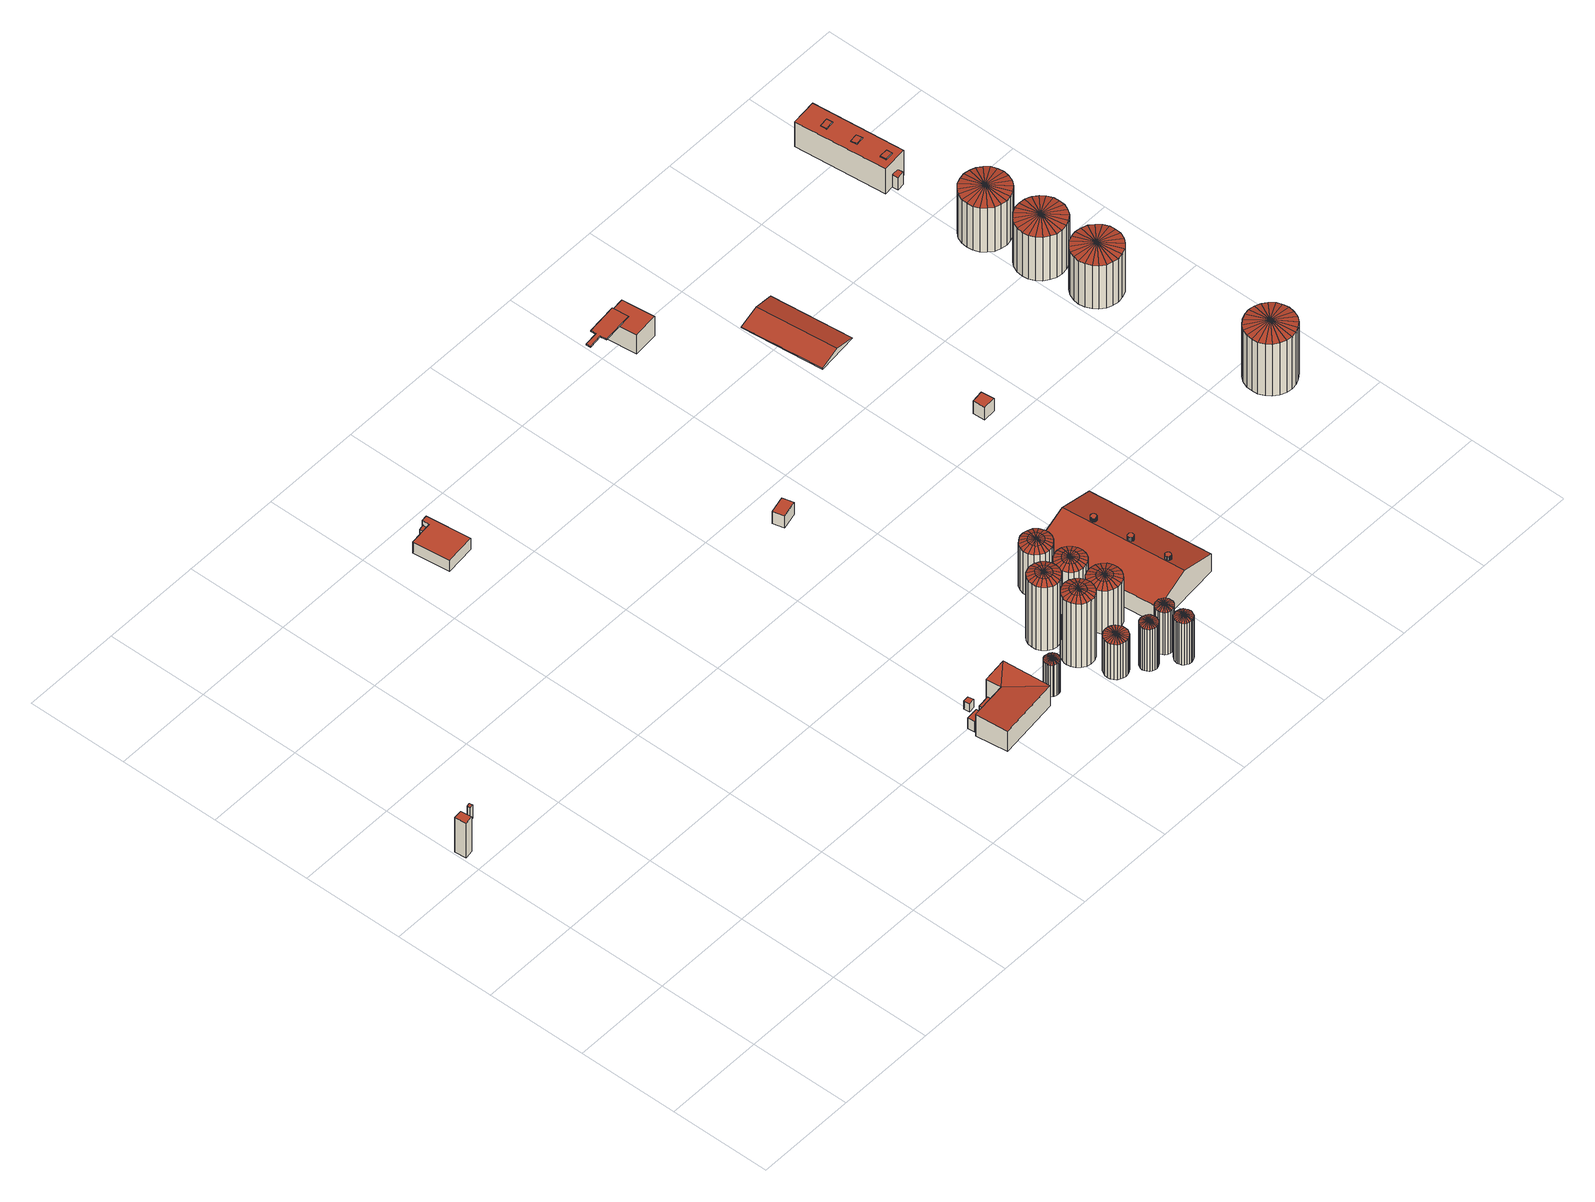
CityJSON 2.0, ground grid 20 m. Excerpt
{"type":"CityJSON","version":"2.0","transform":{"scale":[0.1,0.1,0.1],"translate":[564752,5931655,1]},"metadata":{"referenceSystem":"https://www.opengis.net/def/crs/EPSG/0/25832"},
"CityObjects":{
"building1":{"type":"Building","attributes":{"Grundfläche 2D":"3.903940","Grundhöhe NN":"1.999"},"geometry":[{"type":"Solid","lod":"3","boundaries":[[[[0,1,2,3]],[[4,5,3,2]],[[5,6,0,3]],[[6,7,1,0]],[[7,4,2,1]],[[7,6,5,4]]]],"semantics":{"surfaces":[{"type":"RoofSurface"},{"type":"WallSurface"},{"type":"GroundSurface"}],"values":[[0,1,1,1,1,2]]}}]},
"building2":{"type":"Building","attributes":{"Grundfläche 2D":"0.462260","Grundhöhe NN":"5.718"},"geometry":[{"type":"Solid","lod":"3","boundaries":[[[[8,9,10,11]],[[12,13,11,10]],[[13,14,8,11]],[[14,15,9,8]],[[15,12,10,9]],[[15,14,13,12]]]],"semantics":{"surfaces":[{"type":"RoofSurface"},{"type":"WallSurface"},{"type":"GroundSurface"}],"values":[[0,1,1,1,1,2]]}}]},
"building3":{"type":"Building","attributes":{"Grundfläche 2D":"46.164621","Grundhöhe NN":"6.021"},"geometry":[{"type":"Solid","lod":"3","boundaries":[[[[16,17,18,19,20,21,22]],[[18,17,23,24]],[[19,18,24,25]],[[20,19,25,26]],[[27,22,21,20,26,28]],[[16,22,27,29]],[[17,16,29,23]],[[29,27,28,26,25,24,23]]]],"semantics":{"surfaces":[{"type":"RoofSurface"},{"type":"WallSurface"},{"type":"GroundSurface"}],"values":[[0,1,1,1,1,1,1,2]]}}]},
"building4":{"type":"Building","attributes":{"Grundfläche 2D":"3.340493","Grundhöhe NN":"5.526"},"geometry":[{"type":"Solid","lod":"3","boundaries":[[[[30,31,32,33]],[[34,35,33,32]],[[35,36,30,33]],[[36,37,31,30]],[[37,34,32,31]],[[37,36,35,34]]]],"semantics":{"surfaces":[{"type":"RoofSurface"},{"type":"WallSurface"},{"type":"GroundSurface"}],"values":[[0,1,1,1,1,2]]}}]},
"building5":{"type":"Building","attributes":{"Grundfläche 2D":"1.293381","Grundhöhe NN":"6.076"},"geometry":[{"type":"Solid","lod":"3","boundaries":[[[[38,39,40,41]],[[42,43,41,40]],[[43,44,38,41]],[[44,45,39,38]],[[45,42,40,39]],[[45,44,43,42]]]],"semantics":{"surfaces":[{"type":"RoofSurface"},{"type":"WallSurface"},{"type":"GroundSurface"}],"values":[[0,1,1,1,1,2]]}}]},
"building6":{"type":"Building","attributes":{"Grundfläche 2D":"1.413497","Grundhöhe NN":"5.526"},"geometry":[{"type":"Solid","lod":"3","boundaries":[[[[46,47,48,49]],[[50,51,49,48]],[[51,52,46,49]],[[52,53,47,46]],[[53,50,48,47]],[[53,52,51,50]]]],"semantics":{"surfaces":[{"type":"RoofSurface"},{"type":"WallSurface"},{"type":"GroundSurface"}],"values":[[0,1,1,1,1,2]]}}]},
"building7":{"type":"Building","attributes":{"Grundfläche 2D":"3.374818","Grundhöhe NN":"5.526"},"geometry":[{"type":"Solid","lod":"3","boundaries":[[[[54,55,56,57]],[[58,59,57,56]],[[59,60,54,57]],[[60,61,55,54]],[[61,58,56,55]],[[61,60,59,58]]]],"semantics":{"surfaces":[{"type":"RoofSurface"},{"type":"WallSurface"},{"type":"GroundSurface"}],"values":[[0,1,1,1,1,2]]}}]},
"building8":{"type":"Building","attributes":{"Grundfläche 2D":"93.332204","Grundhöhe NN":"5.526"},"geometry":[{"type":"Solid","lod":"3","boundaries":[[[[62,63,64,65]],[[62,65,66]],[[62,66,67]],[[68,69,65,64]],[[69,70,66,65]],[[70,71,67,66]],[[71,72,62,67]],[[72,73,63,62]],[[73,68,64,63]],[[73,72,71,70,69,68]]]],"semantics":{"surfaces":[{"type":"RoofSurface"},{"type":"WallSurface"},{"type":"GroundSurface"}],"values":[[0,0,0,1,1,1,1,1,1,2]]}}]},
"building9":{"type":"Building","attributes":{"Grundfläche 2D":"6.194758","Grundhöhe NN":"5.437"},"geometry":[{"type":"Solid","lod":"3","boundaries":[[[[74,75,76]],[[76,75,77]],[[78,75,74]],[[79,75,78]],[[79,80,75]],[[81,75,80]],[[82,75,81]],[[83,75,82]],[[84,75,83]],[[85,75,84]],[[86,75,85]],[[87,75,86]],[[88,75,87]],[[89,75,88]],[[90,75,89]],[[91,75,90]],[[92,75,91]],[[92,93,75]],[[94,75,93]],[[95,75,94]],[[96,75,95]],[[97,75,96]],[[98,99,75,97]],[[100,75,99]],[[77,75,100]],[[74,76,101,102]],[[78,74,102,103]],[[79,78,103,104]],[[80,79,104,105]],[[81,80,105,106]],[[82,81,106,107]],[[83,82,107,108]],[[84,83,108,109]],[[85,84,109,110]],[[86,85,110,111]],[[87,86,111,112]],[[88,87,112,113]],[[89,88,113,114]],[[90,89,114,115]],[[91,90,115,116]],[[92,91,116,117]],[[93,92,117,118]],[[94,93,118,119]],[[95,94,119,120]],[[96,95,120,121]],[[97,96,121,122]],[[123,99,98,97,122,124]],[[76,77,125,101]],[[100,99,123,126]],[[77,100,126,125]],[[119,118,117,116,115,114,113,112,111,110,109,108,107,106,105,104,103,102,101,125,126,123,124,122,121,120]]]],"semantics":{"surfaces":[{"type":"RoofSurface"},{"type":"WallSurface"},{"type":"GroundSurface"}],"values":[[0,0,0,0,0,0,0,0,0,0,0,0,0,0,0,0,0,0,0,0,0,0,0,0,0,1,1,1,1,1,1,1,1,1,1,1,1,1,1,1,1,1,1,1,1,1,1,1,1,1,2]]}}]},
"building10":{"type":"Building","attributes":{"Grundfläche 2D":"15.590424","Grundhöhe NN":"5.301"},"geometry":[{"type":"Solid","lod":"3","boundaries":[[[[127,128,129]],[[127,130,128]],[[127,129,131]],[[127,131,132]],[[127,132,133]],[[127,133,134]],[[127,134,135]],[[127,135,136]],[[127,136,137]],[[127,137,138]],[[127,138,139]],[[127,139,140]],[[127,140,141]],[[127,141,142]],[[127,142,143]],[[127,143,144]],[[127,144,145]],[[127,145,146]],[[127,146,147]],[[127,147,148]],[[127,148,149]],[[127,149,150]],[[127,150,151]],[[127,151,130]],[[152,153,129,128]],[[154,152,128,130]],[[155,154,130,151]],[[153,156,131,129]],[[156,157,132,131]],[[157,158,133,132]],[[158,159,134,133]],[[159,160,135,134]],[[160,161,136,135]],[[161,162,137,136]],[[162,163,138,137]],[[163,164,139,138]],[[164,165,140,139]],[[165,166,141,140]],[[166,167,142,141]],[[167,168,143,142]],[[168,169,144,143]],[[169,170,145,144]],[[170,171,146,145]],[[171,172,147,146]],[[172,173,148,147]],[[173,174,149,148]],[[174,175,150,149]],[[175,155,151,150]],[[168,167,166,165,164,163,162,161,160,159,158,157,156,153,152,154,155,175,174,173,172,171,170,169]]]],"semantics":{"surfaces":[{"type":"RoofSurface"},{"type":"WallSurface"},{"type":"GroundSurface"}],"values":[[0,0,0,0,0,0,0,0,0,0,0,0,0,0,0,0,0,0,0,0,0,0,0,0,1,1,1,1,1,1,1,1,1,1,1,1,1,1,1,1,1,1,1,1,1,1,1,1,2]]}}]},
"building11":{"type":"Building","attributes":{"Grundfläche 2D":"27.296898","Grundhöhe NN":"5.222"},"geometry":[{"type":"Solid","lod":"3","boundaries":[[[[176,177,178,179]],[[180,176,179,181]],[[177,182,183,178]],[[182,184,185,183]],[[184,186,187,185]],[[186,188,189,187]],[[188,190,191,189]],[[190,192,193,191]],[[192,194,195,193]],[[194,196,197,195]],[[196,198,199,200,197]],[[199,201,202,200]],[[201,203,204,202]],[[203,205,206,204]],[[205,207,208,206]],[[207,209,210,208]],[[209,211,212,210]],[[211,213,214,212]],[[213,215,216,214]],[[215,180,181,216]],[[178,217,179]],[[178,183,217]],[[179,217,181]],[[191,217,189]],[[217,187,189]],[[191,193,217]],[[181,217,216]],[[217,214,216]],[[217,185,187]],[[217,183,185]],[[217,212,214]],[[217,210,212]],[[200,202,217]],[[217,197,200]],[[202,204,217]],[[204,206,217]],[[195,197,217]],[[217,193,195]],[[206,208,217]],[[208,210,217]],[[218,219,177,176]],[[220,218,176,180]],[[219,221,182,177]],[[221,222,184,182]],[[222,223,186,184]],[[223,224,188,186]],[[224,225,190,188]],[[225,226,192,190]],[[226,227,194,192]],[[227,228,196,194]],[[228,229,230,199,198,196]],[[230,231,201,199]],[[231,232,203,201]],[[232,233,205,203]],[[233,234,207,205]],[[234,235,209,207]],[[235,236,211,209]],[[236,237,213,211]],[[237,238,215,213]],[[238,220,180,215]],[[225,224,223,222,221,219,218,220,238,237,236,235,234,233,232,231,230,229,228,227,226]]]],"semantics":{"surfaces":[{"type":"RoofSurface"},{"type":"WallSurface"},{"type":"GroundSurface"}],"values":[[0,0,0,0,0,0,0,0,0,0,0,0,0,0,0,0,0,0,0,0,0,0,0,0,0,0,0,0,0,0,0,0,0,0,0,0,0,0,0,0,1,1,1,1,1,1,1,1,1,1,1,1,1,1,1,1,1,1,1,1,2]]}}]},
"building12":{"type":"Building","attributes":{"Grundfläche 2D":"27.300241","Grundhöhe NN":"5.182"},"geometry":[{"type":"Solid","lod":"3","boundaries":[[[[239,240,241,242]],[[240,243,244,241]],[[245,239,242,246]],[[247,245,246,248]],[[249,247,248,250]],[[251,249,250,252]],[[253,251,252,254]],[[255,253,254,256]],[[257,255,256,258]],[[259,257,258,260]],[[261,259,260,262]],[[263,261,262,264]],[[265,263,264,266]],[[267,265,266,268]],[[269,267,268,270]],[[271,269,270,272]],[[273,271,272,274]],[[275,273,274,276]],[[277,275,276,278]],[[243,277,278,244]],[[279,247,249]],[[279,245,247]],[[251,279,249]],[[279,239,245]],[[279,240,239]],[[243,240,279]],[[279,253,255]],[[251,253,279]],[[257,279,255]],[[279,273,275]],[[279,271,273]],[[277,279,275]],[[269,271,279]],[[263,265,279]],[[267,279,265]],[[261,263,279]],[[267,269,279]],[[259,279,257]],[[261,279,259]],[[243,279,277]],[[280,281,242,241]],[[281,282,246,242]],[[283,280,241,244]],[[282,284,248,246]],[[284,285,250,248]],[[285,286,252,250]],[[286,287,254,252]],[[287,288,256,254]],[[288,289,258,256]],[[289,290,260,258]],[[290,291,262,260]],[[291,292,264,262]],[[292,293,266,264]],[[293,294,268,266]],[[294,295,270,268]],[[295,296,272,270]],[[296,297,274,272]],[[297,298,276,274]],[[298,299,278,276]],[[299,283,244,278]],[[292,291,290,289,288,287,286,285,284,282,281,280,283,299,298,297,296,295,294,293]]]],"semantics":{"surfaces":[{"type":"RoofSurface"},{"type":"WallSurface"},{"type":"GroundSurface"}],"values":[[0,0,0,0,0,0,0,0,0,0,0,0,0,0,0,0,0,0,0,0,0,0,0,0,0,0,0,0,0,0,0,0,0,0,0,0,0,0,0,0,1,1,1,1,1,1,1,1,1,1,1,1,1,1,1,1,1,1,1,1,2]]}}]},
"building13":{"type":"Building","attributes":{"Grundfläche 2D":"8.772134","Grundhöhe NN":"5.287"},"geometry":[{"type":"Solid","lod":"3","boundaries":[[[[300,301,302]],[[300,303,301]],[[300,302,304]],[[300,304,305]],[[300,305,306]],[[300,306,307]],[[300,307,308]],[[300,308,309]],[[300,309,310]],[[300,310,311]],[[300,311,312]],[[300,312,313]],[[300,313,314]],[[300,314,315]],[[300,315,316]],[[300,316,317]],[[300,317,318]],[[300,318,319]],[[300,319,320]],[[300,320,321]],[[300,321,322]],[[300,322,323]],[[300,323,324]],[[300,324,303]],[[325,326,302,301]],[[326,327,304,302]],[[327,328,305,304]],[[329,325,301,303]],[[328,330,306,305]],[[330,331,307,306]],[[331,332,308,307]],[[332,333,309,308]],[[333,334,310,309]],[[334,335,311,310]],[[335,336,312,311]],[[336,337,313,312]],[[337,338,314,313]],[[338,339,315,314]],[[339,340,316,315]],[[340,341,317,316]],[[341,342,318,317]],[[342,343,319,318]],[[343,344,320,319]],[[344,345,321,320]],[[345,346,322,321]],[[346,347,323,322]],[[347,348,324,323]],[[348,329,303,324]],[[341,340,339,338,337,336,335,334,333,332,331,330,328,327,326,325,329,348,347,346,345,344,343,342]]]],"semantics":{"surfaces":[{"type":"RoofSurface"},{"type":"WallSurface"},{"type":"GroundSurface"}],"values":[[0,0,0,0,0,0,0,0,0,0,0,0,0,0,0,0,0,0,0,0,0,0,0,0,1,1,1,1,1,1,1,1,1,1,1,1,1,1,1,1,1,1,1,1,1,1,1,1,2]]}}]},
"building14":{"type":"Building","attributes":{"Grundfläche 2D":"8.775963","Grundhöhe NN":"5.294"},"geometry":[{"type":"Solid","lod":"3","boundaries":[[[[349,350,351]],[[349,352,350]],[[349,351,353]],[[349,353,354]],[[349,354,355]],[[349,355,356]],[[349,356,357]],[[349,357,358]],[[349,358,359]],[[349,359,360]],[[349,360,361]],[[349,361,362]],[[349,362,363]],[[349,363,364]],[[349,364,365]],[[349,365,366]],[[349,366,367]],[[349,367,368]],[[349,368,369]],[[349,369,370]],[[349,370,371]],[[349,371,372]],[[349,372,373]],[[349,373,352]],[[374,375,351,350]],[[375,376,353,351]],[[377,374,350,352]],[[378,377,352,373]],[[376,379,354,353]],[[379,380,355,354]],[[380,381,356,355]],[[381,382,357,356]],[[382,383,358,357]],[[383,384,359,358]],[[384,385,360,359]],[[385,386,361,360]],[[386,387,362,361]],[[387,388,363,362]],[[388,389,364,363]],[[389,390,365,364]],[[390,391,366,365]],[[391,392,367,366]],[[392,393,368,367]],[[393,394,369,368]],[[394,395,370,369]],[[395,396,371,370]],[[396,397,372,371]],[[397,378,373,372]],[[390,389,388,387,386,385,384,383,382,381,380,379,376,375,374,377,378,397,396,395,394,393,392,391]]]],"semantics":{"surfaces":[{"type":"RoofSurface"},{"type":"WallSurface"},{"type":"GroundSurface"}],"values":[[0,0,0,0,0,0,0,0,0,0,0,0,0,0,0,0,0,0,0,0,0,0,0,0,1,1,1,1,1,1,1,1,1,1,1,1,1,1,1,1,1,1,1,1,1,1,1,1,2]]}}]},
"building15":{"type":"Building","attributes":{"Grundfläche 2D":"8.772246","Grundhöhe NN":"5.336"},"geometry":[{"type":"Solid","lod":"3","boundaries":[[[[398,399,400]],[[398,401,399]],[[398,400,402]],[[398,402,403]],[[398,403,404]],[[398,404,405]],[[398,405,406]],[[398,406,407]],[[398,407,408]],[[398,408,409]],[[398,409,410]],[[398,410,411]],[[398,411,412]],[[398,412,413]],[[398,413,414]],[[398,414,415]],[[398,415,416]],[[398,416,417]],[[398,417,418]],[[398,418,419]],[[398,419,420]],[[398,420,421]],[[398,421,422]],[[398,422,401]],[[423,424,400,399]],[[425,423,399,401]],[[424,426,402,400]],[[426,427,403,402]],[[427,428,404,403]],[[428,429,405,404]],[[429,430,406,405]],[[430,431,407,406]],[[431,432,408,407]],[[432,433,409,408]],[[433,434,410,409]],[[434,435,411,410]],[[435,436,412,411]],[[436,437,413,412]],[[437,438,414,413]],[[438,439,415,414]],[[439,440,416,415]],[[440,441,417,416]],[[441,442,418,417]],[[442,443,419,418]],[[443,444,420,419]],[[444,445,421,420]],[[445,446,422,421]],[[446,425,401,422]],[[442,441,440,439,438,437,436,435,434,433,432,431,430,429,428,427,426,424,423,425,446,445,444,443]]]],"semantics":{"surfaces":[{"type":"RoofSurface"},{"type":"WallSurface"},{"type":"GroundSurface"}],"values":[[0,0,0,0,0,0,0,0,0,0,0,0,0,0,0,0,0,0,0,0,0,0,0,0,1,1,1,1,1,1,1,1,1,1,1,1,1,1,1,1,1,1,1,1,1,1,1,1,2]]}}]},
"building16":{"type":"Building","attributes":{"Grundfläche 2D":"7.844035","Grundhöhe NN":"5.804"},"geometry":[{"type":"Solid","lod":"3","boundaries":[[[[447,448,449,450]],[[451,452,450,449]],[[452,453,447,450]],[[453,454,448,447]],[[454,451,449,448]],[[454,453,452,451]]]],"semantics":{"surfaces":[{"type":"RoofSurface"},{"type":"WallSurface"},{"type":"GroundSurface"}],"values":[[0,1,1,1,1,2]]}}]},
"building17":{"type":"Building","attributes":{"Grundfläche 2D":"30.799123","Grundhöhe NN":"5.308"},"geometry":[{"type":"Solid","lod":"3","boundaries":[[[[455,456,457,458]],[[456,459,460,457]],[[461,455,458,462]],[[463,461,462,464]],[[465,463,464,466]],[[467,465,466,468]],[[469,467,468,470]],[[471,469,470,472]],[[473,471,472,474]],[[475,473,474,476]],[[477,475,476,478]],[[479,477,478,480]],[[481,479,480,482]],[[483,481,482,484]],[[485,483,484,486]],[[487,485,486,488]],[[489,487,488,490]],[[491,489,490,492]],[[493,491,492,494]],[[459,493,494,460]],[[495,456,455]],[[495,459,456]],[[495,455,461]],[[495,471,473]],[[495,469,471]],[[495,473,475]],[[495,477,479]],[[495,475,477]],[[495,479,481]],[[495,463,465]],[[495,461,463]],[[495,465,467]],[[495,483,485]],[[495,481,483]],[[495,485,487]],[[495,493,459]],[[495,491,493]],[[495,487,489]],[[495,467,469]],[[495,489,491]],[[496,497,458,457]],[[497,498,462,458]],[[498,499,464,462]],[[499,500,466,464]],[[500,501,468,466]],[[501,502,470,468]],[[502,503,472,470]],[[503,504,474,472]],[[504,505,476,474]],[[505,506,478,476]],[[506,507,480,478]],[[507,508,482,480]],[[508,509,484,482]],[[509,510,486,484]],[[510,511,488,486]],[[511,512,490,488]],[[512,513,492,490]],[[513,514,494,492]],[[515,496,457,460]],[[514,515,460,494]],[[508,507,506,505,504,503,502,501,500,499,498,497,496,515,514,513,512,511,510,509]]]],"semantics":{"surfaces":[{"type":"RoofSurface"},{"type":"WallSurface"},{"type":"GroundSurface"}],"values":[[0,0,0,0,0,0,0,0,0,0,0,0,0,0,0,0,0,0,0,0,0,0,0,0,0,0,0,0,0,0,0,0,0,0,0,0,0,0,0,0,1,1,1,1,1,1,1,1,1,1,1,1,1,1,1,1,1,1,1,1,2]]}}]},
"building18":{"type":"Building","attributes":{"Grundfläche 2D":"27.301150","Grundhöhe NN":"5.303"},"geometry":[{"type":"Solid","lod":"3","boundaries":[[[[516,517,518,519]],[[517,520,521,518]],[[522,516,519,523]],[[524,522,523,525]],[[526,524,525,527]],[[528,526,527,529]],[[530,528,529,531]],[[532,530,531,533]],[[534,532,533,535]],[[536,534,535,537]],[[538,536,537,539]],[[540,538,539,541]],[[542,540,541,543]],[[544,542,543,545]],[[546,544,545,547]],[[548,546,547,549]],[[550,548,549,551]],[[552,550,551,553]],[[554,552,553,555]],[[520,554,555,521]],[[550,556,548]],[[546,548,556]],[[552,556,550]],[[544,546,556]],[[517,556,520]],[[554,520,556]],[[516,556,517]],[[544,556,542]],[[540,542,556]],[[538,540,556]],[[536,538,556]],[[522,556,516]],[[524,556,522]],[[526,556,524]],[[528,556,526]],[[530,556,528]],[[532,556,530]],[[534,556,532]],[[536,556,534]],[[554,556,552]],[[557,558,519,518]],[[559,557,518,521]],[[558,560,523,519]],[[560,561,525,523]],[[561,562,527,525]],[[562,563,529,527]],[[563,564,531,529]],[[564,565,533,531]],[[565,566,535,533]],[[566,567,537,535]],[[567,568,539,537]],[[568,569,541,539]],[[569,570,543,541]],[[570,571,545,543]],[[571,572,547,545]],[[572,573,549,547]],[[573,574,551,549]],[[574,575,553,551]],[[575,576,555,553]],[[576,559,521,555]],[[572,571,570,569,568,567,566,565,564,563,562,561,560,558,557,559,576,575,574,573]]]],"semantics":{"surfaces":[{"type":"RoofSurface"},{"type":"WallSurface"},{"type":"GroundSurface"}],"values":[[0,0,0,0,0,0,0,0,0,0,0,0,0,0,0,0,0,0,0,0,0,0,0,0,0,0,0,0,0,0,0,0,0,0,0,0,0,0,0,0,1,1,1,1,1,1,1,1,1,1,1,1,1,1,1,1,1,1,1,1,2]]}}]},
"building19":{"type":"Building","attributes":{"Grundfläche 2D":"27.299589","Grundhöhe NN":"5.269"},"geometry":[{"type":"Solid","lod":"3","boundaries":[[[[577,578,579,580]],[[581,577,580,582]],[[578,583,584,579]],[[583,585,586,584]],[[585,587,588,586]],[[587,589,590,588]],[[589,591,592,590]],[[591,593,594,592]],[[593,595,596,594]],[[595,597,598,596]],[[597,599,600,598]],[[599,601,602,600]],[[601,603,604,602]],[[603,605,606,604]],[[605,607,608,606]],[[607,609,610,608]],[[609,611,612,610]],[[613,614,615,612,611]],[[614,616,617,618,615]],[[617,581,582,618]],[[579,584,619]],[[619,580,579]],[[584,586,619]],[[618,582,619]],[[619,615,618]],[[582,580,619]],[[586,588,619]],[[588,590,619]],[[590,592,619]],[[592,594,619]],[[594,596,619]],[[598,600,619]],[[619,596,598]],[[600,602,619]],[[602,604,619]],[[606,608,619]],[[619,604,606]],[[608,610,619]],[[610,612,619]],[[612,615,619]],[[620,621,578,577]],[[621,622,583,578]],[[622,623,585,583]],[[623,624,587,585]],[[624,625,589,587]],[[625,626,591,589]],[[626,627,593,591]],[[627,628,595,593]],[[628,629,597,595]],[[629,630,599,597]],[[630,631,601,599]],[[631,632,603,601]],[[632,633,605,603]],[[633,634,607,605]],[[634,635,609,607]],[[635,636,611,609]],[[636,637,638,614,613,611]],[[638,639,640,617,616,614]],[[640,641,581,617]],[[641,620,577,581]],[[631,630,629,628,627,626,625,624,623,622,621,620,641,640,639,638,637,636,635,634,633,632]]]],"semantics":{"surfaces":[{"type":"RoofSurface"},{"type":"WallSurface"},{"type":"GroundSurface"}],"values":[[0,0,0,0,0,0,0,0,0,0,0,0,0,0,0,0,0,0,0,0,0,0,0,0,0,0,0,0,0,0,0,0,0,0,0,0,0,0,0,0,1,1,1,1,1,1,1,1,1,1,1,1,1,1,1,1,1,1,1,1,2]]}}]},
"building20":{"type":"Building","attributes":{"Grundfläche 2D":"363.123241","Grundhöhe NN":"5.421"},"children":["building20-1","building20-2","building20-3"],"geometry":[{"type":"Solid","lod":"3","boundaries":[[[[642,643,644,645]],[[643,646,647,644]],[[646,643,642,648,649]],[[647,646,649,650]],[[651,645,644,647,650,652]],[[642,645,651,648]],[[650,649,648,651,652]]]],"semantics":{"surfaces":[{"type":"RoofSurface"},{"type":"WallSurface"},{"type":"GroundSurface"}],"values":[[0,0,1,1,1,1,2]]}}]},
"building20-1":{"type":"BuildingInstallation","parents":["building20"],"geometry":[{"type":"MultiSurface","lod":"3","boundaries":[[[653,654,655,656,657,658,659,660,661,662,663,664,665,666,667,668,669,670,671,672,673,674,675,676,677]],[[656,655,678,679]],[[653,677,680,681]],[[654,653,681,682]],[[655,654,682,678]],[[657,656,679,683]],[[658,657,683,684]],[[659,658,684,685]],[[660,659,685,686]],[[661,660,686,687]],[[662,661,687,688]],[[663,662,688,689]],[[664,663,689,690]],[[665,664,690,691]],[[666,665,691,692]],[[667,666,692,693]],[[668,667,693,694]],[[669,668,694,695]],[[670,669,695,696]],[[671,670,696,697]],[[672,671,697,698]],[[673,672,698,699]],[[674,673,699,700]],[[675,674,700,701]],[[676,675,701,702]],[[677,676,702,680]]],"semantics":{"surfaces":[{"type":"RoofSurface"},{"type":"WallSurface"}],"values":[0,1,1,1,1,1,1,1,1,1,1,1,1,1,1,1,1,1,1,1,1,1,1,1,1,1]}}]},
"building20-2":{"type":"BuildingInstallation","parents":["building20"],"geometry":[{"type":"MultiSurface","lod":"3","boundaries":[[[703,704,705,706,707,708,709,710,711,712,713,714,715,716,717,718,719,720,721,722,723,724,725,726,727]],[[709,708,728,729]],[[710,709,729,730]],[[711,710,730,731]],[[712,711,731,732]],[[713,712,732,733]],[[714,713,733,734]],[[715,714,734,735]],[[716,715,735,736]],[[717,716,736,737]],[[718,717,737,738]],[[719,718,738,739]],[[720,719,739,740]],[[721,720,740,741]],[[722,721,741,742]],[[723,722,742,743]],[[724,723,743,744]],[[725,724,744,745]],[[726,725,745,746]],[[727,726,746,747]],[[703,727,747,748]],[[704,703,748,749]],[[705,704,749,750]],[[706,705,750,751]],[[707,706,751,752]],[[708,707,752,728]]],"semantics":{"surfaces":[{"type":"RoofSurface"},{"type":"WallSurface"}],"values":[0,1,1,1,1,1,1,1,1,1,1,1,1,1,1,1,1,1,1,1,1,1,1,1,1,1]}}]},
"building20-3":{"type":"BuildingInstallation","parents":["building20"],"geometry":[{"type":"MultiSurface","lod":"3","boundaries":[[[753,754,755,756,757,758,759,760,761,762,763,764,765,766,767,768,769,770,771,772,773,774,775,776,777,778]],[[755,754,779,780]],[[756,755,780,781]],[[757,756,781,782]],[[758,757,782,783]],[[759,758,783,784]],[[760,759,784,785]],[[761,760,785,786]],[[762,761,786,787]],[[763,762,787,788]],[[764,763,788,789]],[[765,764,789,790]],[[766,765,790,791]],[[767,766,791,792]],[[768,767,792,793]],[[769,768,793,794]],[[770,769,794,795]],[[771,770,795,796]],[[772,771,796,797]],[[773,772,797,798]],[[774,773,798,799]],[[800,776,775,774,799,801]],[[777,776,800,802]],[[778,777,802,803]],[[753,778,803,804]],[[754,753,804,779]]],"semantics":{"surfaces":[{"type":"RoofSurface"},{"type":"WallSurface"}],"values":[0,1,1,1,1,1,1,1,1,1,1,1,1,1,1,1,1,1,1,1,1,1,1,1,1,1]}}]},
"building21":{"type":"Building","attributes":{"Grundfläche 2D":"32.865790","Grundhöhe NN":"5.609"},"children":["building21-1"],"geometry":[{"type":"Solid","lod":"3","boundaries":[[[[805,806,807,808]],[[806,805,809,810]],[[807,806,810,811]],[[808,807,811,812]],[[805,808,812,809]],[[810,809,812,811]]]],"semantics":{"surfaces":[{"type":"RoofSurface"},{"type":"WallSurface"},{"type":"GroundSurface"}],"values":[[0,1,1,1,1,2]]}}]},
"building21-1":{"type":"BuildingInstallation","parents":["building21"],"geometry":[{"type":"MultiSurface","lod":"3","boundaries":[[[813,814,815,816,817,818,819,820]],[[821,822,819,818]],[[823,824,815,814]],[[825,821,818,817]],[[822,826,820,819]],[[826,827,813,820]],[[827,823,814,813]],[[824,828,816,815]],[[828,825,817,816]],[[821,825,828,824,823,827,826,822]]],"semantics":{"surfaces":[{"type":"RoofSurface"},{"type":"WallSurface"},{"type":"OuterCeilingSurface"}],"values":[0,1,1,1,1,1,1,1,1,2]}}]},
"building22":{"type":"Building","attributes":{"Grundfläche 2D":"32.865790","Grundhöhe NN":"5.609"},"children":["building22-1"],"geometry":[{"type":"Solid","lod":"3","boundaries":[[[[805,806,807,808]],[[806,805,809,810]],[[807,806,810,811]],[[808,807,811,812]],[[805,808,812,809]],[[810,809,812,811]]]],"semantics":{"surfaces":[{"type":"RoofSurface"},{"type":"WallSurface"},{"type":"GroundSurface"}],"values":[[0,1,1,1,1,2]]}}]},
"building22-1":{"type":"BuildingInstallation","parents":["building22"],"geometry":[{"type":"MultiSurface","lod":"3","boundaries":[[[813,814,815,816,817,818,819,820]],[[821,822,819,818]],[[823,824,815,814]],[[825,821,818,817]],[[822,826,820,819]],[[826,827,813,820]],[[827,823,814,813]],[[824,828,816,815]],[[828,825,817,816]],[[821,825,828,824,823,827,826,822]]],"semantics":{"surfaces":[{"type":"RoofSurface"},{"type":"WallSurface"},{"type":"OuterCeilingSurface"}],"values":[0,1,1,1,1,1,1,1,1,2]}}]},
"building23":{"type":"Building","attributes":{"Grundfläche 2D":"137.468622","Grundhöhe NN":"13.976"},"geometry":[{"type":"Solid","lod":"3","boundaries":[[[[829,830,831,832]],[[833,829,832,834]],[[834,832,831,835,836]],[[833,834,836,837]],[[830,829,833,837,838]],[[831,830,838,835]],[[836,835,838,837]]]],"semantics":{"surfaces":[{"type":"RoofSurface"},{"type":"WallSurface"},{"type":"GroundSurface"}],"values":[[0,0,1,1,1,1,2]]}}]},
"building24":{"type":"Building","attributes":{"Grundfläche 2D":"6.038004","Grundhöhe NN":"5.353"},"geometry":[{"type":"Solid","lod":"3","boundaries":[[[[839,840,841,842]],[[843,844,842,841]],[[844,845,839,842]],[[845,846,840,839]],[[846,843,841,840]],[[846,845,844,843]]]],"semantics":{"surfaces":[{"type":"RoofSurface"},{"type":"WallSurface"},{"type":"GroundSurface"}],"values":[[0,1,1,1,1,2]]}}]},
"building25":{"type":"Building","attributes":{"Grundfläche 2D":"69.130611","Grundhöhe NN":"5.599"},"geometry":[{"type":"Solid","lod":"3","boundaries":[[[[847,848,849]],[[849,848,850]],[[851,848,847]],[[852,848,851]],[[853,848,852]],[[854,848,853]],[[855,848,854]],[[856,848,855]],[[857,848,856]],[[858,848,857]],[[859,848,858]],[[860,848,859]],[[861,848,860]],[[862,848,861]],[[863,848,862]],[[864,848,863]],[[865,848,864]],[[866,848,865]],[[867,848,866]],[[868,848,867]],[[869,848,868]],[[870,848,869]],[[871,848,870]],[[850,848,871]],[[847,849,872,873]],[[849,850,874,872]],[[851,847,873,875]],[[852,851,875,876]],[[853,852,876,877]],[[854,853,877,878]],[[855,854,878,879]],[[856,855,879,880]],[[857,856,880,881]],[[858,857,881,882]],[[859,858,882,883]],[[860,859,883,884]],[[861,860,884,885]],[[862,861,885,886]],[[863,862,886,887]],[[864,863,887,888]],[[865,864,888,889]],[[866,865,889,890]],[[867,866,890,891]],[[868,867,891,892]],[[869,868,892,893]],[[870,869,893,894]],[[871,870,894,895]],[[850,871,895,874]],[[878,877,876,875,873,872,874,895,894,893,892,891,890,889,888,887,886,885,884,883,882,881,880,879]]]],"semantics":{"surfaces":[{"type":"RoofSurface"},{"type":"WallSurface"},{"type":"GroundSurface"}],"values":[[0,0,0,0,0,0,0,0,0,0,0,0,0,0,0,0,0,0,0,0,0,0,0,0,1,1,1,1,1,1,1,1,1,1,1,1,1,1,1,1,1,1,1,1,1,1,1,1,2]]}}]},
"building26":{"type":"Building","attributes":{"Grundfläche 2D":"68.543381","Grundhöhe NN":"5.586"},"geometry":[{"type":"Solid","lod":"3","boundaries":[[[[896,897,898]],[[896,899,897]],[[896,898,900]],[[896,900,901]],[[896,901,902]],[[896,902,903]],[[896,903,904]],[[896,904,905]],[[896,905,906]],[[896,906,907]],[[896,907,908]],[[896,908,909]],[[896,909,910]],[[896,910,911]],[[896,911,912]],[[896,912,913]],[[896,913,914]],[[896,914,915]],[[896,915,916]],[[896,916,917]],[[896,917,918]],[[896,918,919]],[[896,919,920]],[[896,920,899]],[[921,922,898,897]],[[923,921,897,899]],[[924,925,920,919]],[[925,923,899,920]],[[922,926,900,898]],[[926,927,901,900]],[[927,928,902,901]],[[928,929,903,902]],[[929,930,904,903]],[[930,931,905,904]],[[931,932,906,905]],[[932,933,907,906]],[[933,934,908,907]],[[934,935,909,908]],[[935,936,910,909]],[[936,937,911,910]],[[937,938,912,911]],[[938,939,913,912]],[[939,940,914,913]],[[940,941,915,914]],[[941,942,916,915]],[[942,943,917,916]],[[943,944,918,917]],[[944,924,919,918]],[[942,941,940,939,938,937,936,935,934,933,932,931,930,929,928,927,926,922,921,923,925,924,944,943]]]],"semantics":{"surfaces":[{"type":"RoofSurface"},{"type":"WallSurface"},{"type":"GroundSurface"}],"values":[[0,0,0,0,0,0,0,0,0,0,0,0,0,0,0,0,0,0,0,0,0,0,0,0,1,1,1,1,1,1,1,1,1,1,1,1,1,1,1,1,1,1,1,1,1,1,1,1,2]]}}]},
"building27":{"type":"Building","attributes":{"Grundfläche 2D":"68.549599","Grundhöhe NN":"5.573"},"geometry":[{"type":"Solid","lod":"3","boundaries":[[[[945,946,947]],[[945,948,946]],[[945,947,949]],[[945,949,950]],[[945,950,951]],[[945,951,952]],[[945,952,953]],[[945,953,954]],[[945,954,955]],[[945,955,956]],[[945,956,957]],[[945,957,958]],[[945,958,959]],[[945,959,960]],[[945,960,961]],[[945,961,962]],[[945,962,963]],[[945,963,964]],[[945,964,965]],[[945,965,966]],[[945,966,967]],[[945,967,968]],[[945,968,969]],[[945,969,948]],[[970,971,947,946]],[[972,970,946,948]],[[973,974,969,968]],[[974,972,948,969]],[[971,975,949,947]],[[975,976,950,949]],[[976,977,951,950]],[[977,978,952,951]],[[978,979,953,952]],[[979,980,954,953]],[[980,981,955,954]],[[981,982,956,955]],[[982,983,957,956]],[[983,984,958,957]],[[984,985,959,958]],[[985,986,960,959]],[[986,987,961,960]],[[987,988,962,961]],[[988,989,963,962]],[[989,990,964,963]],[[990,991,965,964]],[[991,992,966,965]],[[992,993,967,966]],[[993,973,968,967]],[[991,990,989,988,987,986,985,984,983,982,981,980,979,978,977,976,975,971,970,972,974,973,993,992]]]],"semantics":{"surfaces":[{"type":"RoofSurface"},{"type":"WallSurface"},{"type":"GroundSurface"}],"values":[[0,0,0,0,0,0,0,0,0,0,0,0,0,0,0,0,0,0,0,0,0,0,0,0,1,1,1,1,1,1,1,1,1,1,1,1,1,1,1,1,1,1,1,1,1,1,1,1,2]]}}]},
"building28":{"type":"Building","attributes":{"Grundfläche 2D":"68.551463","Grundhöhe NN":"5.506"},"geometry":[{"type":"Solid","lod":"3","boundaries":[[[[994,995,996]],[[994,997,995]],[[994,996,998]],[[994,998,999]],[[994,999,1000]],[[994,1000,1001]],[[994,1001,1002]],[[994,1002,1003]],[[994,1003,1004]],[[994,1004,1005]],[[994,1005,1006]],[[994,1006,1007]],[[994,1007,1008]],[[994,1008,1009]],[[994,1009,1010]],[[994,1010,1011]],[[994,1011,1012]],[[994,1012,1013]],[[994,1013,1014]],[[994,1014,1015]],[[994,1015,1016]],[[994,1016,1017]],[[994,1017,1018]],[[994,1018,997]],[[1019,1020,996,995]],[[1021,1019,995,997]],[[1022,1021,997,1018]],[[1020,1023,998,996]],[[1023,1024,999,998]],[[1024,1025,1000,999]],[[1025,1026,1001,1000]],[[1026,1027,1002,1001]],[[1027,1028,1003,1002]],[[1028,1029,1004,1003]],[[1029,1030,1005,1004]],[[1030,1031,1006,1005]],[[1031,1032,1007,1006]],[[1032,1033,1008,1007]],[[1033,1034,1009,1008]],[[1034,1035,1010,1009]],[[1035,1036,1011,1010]],[[1036,1037,1012,1011]],[[1037,1038,1013,1012]],[[1038,1039,1014,1013]],[[1039,1040,1015,1014]],[[1040,1041,1016,1015]],[[1041,1042,1017,1016]],[[1042,1022,1018,1017]],[[1034,1033,1032,1031,1030,1029,1028,1027,1026,1025,1024,1023,1020,1019,1021,1022,1042,1041,1040,1039,1038,1037,1036,1035]]]],"semantics":{"surfaces":[{"type":"RoofSurface"},{"type":"WallSurface"},{"type":"GroundSurface"}],"values":[[0,0,0,0,0,0,0,0,0,0,0,0,0,0,0,0,0,0,0,0,0,0,0,0,1,1,1,1,1,1,1,1,1,1,1,1,1,1,1,1,1,1,1,1,1,1,1,1,2]]}}]},
"building29":{"type":"Building","attributes":{"Grundfläche 2D":"95.586313","Grundhöhe NN":"5.314"},"children":["building29-1","building29-2","building29-3"],"geometry":[{"type":"Solid","lod":"3","boundaries":[[[[1043,1044,1045,1046]],[[1047,1048,1049,1050]],[[1048,1051,1052,1044,1043,1053,1054,1049]],[[1045,1044,1052,1055]],[[1046,1045,1055,1056]],[[1043,1046,1056,1053]],[[1050,1049,1054,1057]],[[1047,1050,1057,1058]],[[1048,1047,1058,1051]],[[1053,1056,1055,1052,1051,1058,1057,1054]]]],"semantics":{"surfaces":[{"type":"RoofSurface"},{"type":"WallSurface"},{"type":"GroundSurface"}],"values":[[0,0,1,1,1,1,1,1,1,2]]}}]},
"building29-1":{"type":"BuildingInstallation","parents":["building29"],"geometry":[{"type":"MultiSurface","lod":"3","boundaries":[[[1059,1060,1061,1062]],[[1063,1064,1062,1061]],[[1059,1062,1064,1065]],[[1065,1066,1060,1059]],[[1061,1060,1066,1063]]],"semantics":{"surfaces":[{"type":"RoofSurface"},{"type":"WallSurface"}],"values":[0,1,1,1,1]}}]},
"building29-2":{"type":"BuildingInstallation","parents":["building29"],"geometry":[{"type":"MultiSurface","lod":"3","boundaries":[[[1067,1068,1069,1070]],[[1070,1069,1071,1072]],[[1067,1070,1072,1073]],[[1073,1074,1068,1067]],[[1069,1068,1074,1071]]],"semantics":{"surfaces":[{"type":"RoofSurface"},{"type":"WallSurface"}],"values":[0,1,1,1,1]}}]},
"building29-3":{"type":"BuildingInstallation","parents":["building29"],"geometry":[{"type":"MultiSurface","lod":"3","boundaries":[[[1075,1076,1077,1078]],[[1078,1077,1079,1080]],[[1075,1078,1080,1081]],[[1076,1075,1081,1082]],[[1077,1076,1082,1079]]],"semantics":{"surfaces":[{"type":"RoofSurface"},{"type":"WallSurface"}],"values":[0,1,1,1,1]}}]}
},
"vertices":[
[22,657,93],[5,656,93],[7,633,93],[24,635,93],[7,633,10],[24,635,10],[22,657,10],[5,656,10],
[54,667,79],[48,666,79],[48,659,79],[55,660,79],[48,659,47],[55,660,47],[54,667,47],[48,666,47],
[439,1124,77],[447,1051,77],[507,1057,77],[497,1145,77],[485,1144,77],[485,1142,77],[486,1129,77],[447,1051,50],[507,1057,50],[497,1145,50],[485,1144,50],[486,1129,50],[485,1142,50],[439,1124,50],
[767,182,70],[743,180,70],[745,166,70],[768,168,70],[745,166,45],[768,168,45],[767,182,45],[743,180,45],
[485,1142,67],[474,1140,67],[476,1128,67],[486,1129,67],[476,1128,51],[486,1129,51],[485,1142,51],[474,1140,51],
[783,214,65],[772,213,65],[773,201,65],[785,203,65],[773,201,45],[785,203,45],[783,214,45],[772,213,45],
[800,186,70],[776,183,70],[778,169,70],[802,172,70],[778,169,45],[802,172,45],[800,186,45],[776,183,45],
[813,167,97],[739,159,97],[747,96,94],[870,110,94],[859,203,98],[809,197,98],[747,96,45],[870,110,45],[859,203,45],[809,197,45],[813,167,45],[739,159,45],
[892,144,119],[900,132,124],[895,146,119],[898,146,119],[889,142,119],[887,139,119],[886,135,119],[886,132,119],[886,128,119],[887,125,119],[890,122,119],[892,120,119],[896,119,119],[899,118,119],[903,118,119],[906,120,119],[909,122,119],[911,124,119],[913,127,119],[914,131,119],[914,134,119],[913,138,119],[911,141,119],[908,143,119],[907,144,119],[905,145,119],[902,146,119],[895,146,44],[892,144,44],[889,142,44],[887,139,44],[886,135,44],[886,132,44],[886,128,44],[887,125,44],[890,122,44],[892,120,44],[896,119,44],[899,118,44],[903,118,44],[906,120,44],[909,122,44],[911,124,44],[913,127,44],[914,131,44],[914,134,44],[913,138,44],[911,141,44],[908,143,44],[905,145,44],[907,144,44],[898,146,44],[902,146,44],
[1004,83,131],[1010,62,127],[1015,64,127],[1004,61,127],[1020,67,127],[1023,72,127],[1026,77,127],[1026,83,127],[1026,89,127],[1023,94,127],[1020,99,127],[1015,103,127],[1010,105,127],[1004,106,127],[998,105,127],[993,103,127],[988,99,127],[985,94,127],[982,89,127],[982,83,127],[982,77,127],[985,72,127],[988,67,127],[993,64,127],[998,62,127],[1010,62,43],[1015,64,43],[1004,61,43],[998,62,43],[1020,67,43],[1023,72,43],[1026,77,43],[1026,83,43],[1026,89,43],[1023,94,43],[1020,99,43],[1015,103,43],[1010,105,43],[1004,106,43],[998,105,43],[993,103,43],[988,99,43],[985,94,43],[982,89,43],[982,83,43],[982,77,43],[985,72,43],[988,67,43],[993,64,43],
[1019,152,195],[1018,161,195],[1004,157,201],[1005,152,201],[1017,143,195],[1004,148,201],[1014,169,195],[1002,162,201],[1008,176,195],[999,165,201],[1000,181,195],[995,167,201],[991,183,195],[990,168,201],[982,182,195],[985,168,201],[973,178,195],[981,166,201],[966,172,195],[977,163,201],[962,163,195],[975,158,201],[960,158,195],[960,154,195],[974,154,201],[961,145,195],[975,149,201],[965,137,195],[977,145,201],[971,130,195],[980,141,201],[979,125,195],[984,139,201],[988,123,195],[989,138,201],[997,124,195],[994,138,201],[1006,128,195],[998,140,201],[1013,135,195],[1001,143,201],[989,153,203],[1019,152,42],[1018,161,42],[1017,143,42],[1014,169,42],[1008,176,42],[1000,181,42],[991,183,42],[982,182,42],[973,178,42],[966,172,42],[962,163,42],[960,158,42],[960,154,42],[961,145,42],[965,137,42],[971,130,42],[979,125,42],[988,123,42],[997,124,42],[1006,128,42],[1013,135,42],
[972,209,200],[969,212,200],[957,205,194],[963,198,194],[967,217,200],[953,213,194],[976,207,200],[971,193,194],[981,206,200],[980,191,194],[986,206,200],[989,192,194],[990,208,200],[998,196,194],[993,211,200],[1005,202,194],[996,216,200],[1009,210,194],[997,220,200],[1011,220,194],[996,225,200],[1010,229,194],[994,229,200],[1006,237,194],[991,233,200],[1000,244,194],[987,235,200],[992,249,194],[982,236,200],[983,251,194],[977,236,200],[974,250,194],[973,234,200],[965,246,194],[969,230,200],[958,239,194],[967,226,200],[954,231,194],[966,222,200],[952,222,194],[981,221,202],[957,205,42],[963,198,42],[971,193,42],[953,213,42],[980,191,42],[989,192,42],[998,196,42],[1005,202,42],[1009,210,42],[1011,220,42],[1010,229,42],[1006,237,42],[1000,244,42],[992,249,42],[983,251,42],[974,250,42],[965,246,42],[958,239,42],[954,231,42],[952,222,42],
[1049,51,150],[1058,37,144],[1061,39,144],[1054,35,144],[1064,43,144],[1065,47,144],[1066,51,144],[1065,56,144],[1064,60,144],[1061,63,144],[1058,66,144],[1054,67,144],[1049,68,144],[1045,67,144],[1041,66,144],[1037,63,144],[1035,60,144],[1033,56,144],[1032,51,144],[1033,47,144],[1035,43,144],[1037,39,144],[1041,37,144],[1045,35,144],[1049,34,144],[1058,37,43],[1061,39,43],[1064,43,43],[1065,47,43],[1054,35,43],[1066,51,43],[1065,56,43],[1064,60,43],[1061,63,43],[1058,66,43],[1054,67,43],[1049,68,43],[1045,67,43],[1041,66,43],[1037,63,43],[1035,60,43],[1033,56,43],[1032,51,43],[1033,47,43],[1035,43,43],[1037,39,43],[1041,37,43],[1045,35,43],[1049,34,43],
[1098,17,149],[1086,5,143],[1089,3,143],[1083,9,143],[1093,1,143],[1098,0,143],[1102,1,143],[1106,3,143],[1110,5,143],[1112,9,143],[1114,13,143],[1115,17,143],[1114,21,143],[1112,26,143],[1110,29,143],[1106,32,143],[1102,33,143],[1098,34,143],[1093,33,143],[1089,32,143],[1086,29,143],[1083,25,143],[1082,21,143],[1081,17,143],[1082,13,143],[1086,5,43],[1089,3,43],[1093,1,43],[1083,9,43],[1082,13,43],[1098,0,43],[1102,1,43],[1106,3,43],[1110,5,43],[1112,9,43],[1114,13,43],[1115,17,43],[1114,21,43],[1112,26,43],[1110,29,43],[1106,32,43],[1102,33,43],[1098,34,43],[1093,33,43],[1089,32,43],[1086,29,43],[1083,25,43],[1082,21,43],[1081,17,43],
[1094,56,150],[1078,56,144],[1078,52,144],[1078,61,144],[1080,48,144],[1082,45,144],[1086,42,144],[1090,40,144],[1094,40,144],[1099,40,144],[1103,42,144],[1106,45,144],[1109,48,144],[1111,52,144],[1111,56,144],[1111,61,144],[1109,65,144],[1106,68,144],[1103,71,144],[1099,73,144],[1094,73,144],[1090,73,144],[1086,71,144],[1082,68,144],[1080,65,144],[1078,56,43],[1078,52,43],[1078,61,43],[1080,48,43],[1082,45,43],[1086,42,43],[1090,40,43],[1094,40,43],[1099,40,43],[1103,42,43],[1106,45,43],[1109,48,43],[1111,52,43],[1111,56,43],[1111,61,43],[1109,65,43],[1106,68,43],[1103,71,43],[1099,73,43],[1094,73,43],[1090,73,43],[1086,71,43],[1082,68,43],[1080,65,43],
[917,709,77],[911,731,77],[878,723,77],[884,701,77],[878,723,48],[884,701,48],[917,709,48],[911,731,48],
[1085,159,151],[1081,157,151],[1085,141,146],[1094,145,146],[1076,156,151],[1075,140,146],[1089,162,151],[1101,152,146],[1091,166,151],[1106,160,146],[1092,171,151],[1108,170,146],[1091,176,151],[1107,180,146],[1089,180,151],[1103,189,146],[1086,183,151],[1096,196,146],[1082,186,151],[1088,201,146],[1077,187,151],[1078,203,146],[1072,186,151],[1068,202,146],[1068,184,151],[1059,198,146],[1065,181,151],[1052,191,146],[1062,177,151],[1047,182,146],[1061,172,151],[1045,173,146],[1062,167,151],[1046,163,146],[1064,163,151],[1050,154,146],[1067,159,151],[1057,147,146],[1071,157,151],[1065,142,146],[1077,171,153],[1085,141,43],[1094,145,43],[1101,152,43],[1106,160,43],[1108,170,43],[1107,180,43],[1103,189,43],[1096,196,43],[1088,201,43],[1078,203,43],[1068,202,43],[1059,198,43],[1052,191,43],[1047,182,43],[1045,173,43],[1046,163,43],[1050,154,43],[1057,147,43],[1065,142,43],[1075,140,43],
[1085,245,150],[1086,240,150],[1100,239,145],[1099,249,145],[1085,235,150],[1098,230,145],[1083,249,150],[1095,257,145],[1080,253,150],[1089,264,145],[1076,255,150],[1081,269,145],[1071,256,150],[1072,270,145],[1066,255,150],[1063,269,145],[1062,253,150],[1054,265,145],[1059,250,150],[1047,259,145],[1056,246,150],[1043,251,145],[1055,241,150],[1041,242,145],[1056,237,150],[1042,233,145],[1058,232,150],[1046,224,145],[1061,229,150],[1052,217,145],[1065,226,150],[1060,213,145],[1070,225,150],[1069,211,145],[1075,226,150],[1078,212,145],[1079,228,150],[1087,216,145],[1083,231,150],[1094,222,145],[1071,241,152],[1100,239,43],[1099,249,43],[1098,230,43],[1095,257,43],[1089,264,43],[1081,269,43],[1072,270,43],[1063,269,43],[1054,265,43],[1047,259,43],[1043,251,43],[1041,242,43],[1042,233,43],[1046,224,43],[1052,217,43],[1060,213,43],[1069,211,43],[1078,212,43],[1087,216,43],[1094,222,43],
[1092,299,144],[1094,308,144],[1079,309,150],[1078,304,150],[1087,291,144],[1076,300,150],[1093,317,144],[1079,313,150],[1089,326,144],[1077,318,150],[1083,333,144],[1074,321,150],[1074,337,144],[1069,324,150],[1065,339,144],[1065,325,150],[1056,338,144],[1060,324,150],[1048,334,144],[1056,322,150],[1041,328,144],[1052,319,150],[1036,320,144],[1050,315,150],[1034,311,144],[1049,310,150],[1035,301,144],[1049,305,150],[1039,293,144],[1051,301,150],[1046,286,144],[1054,297,150],[1054,281,144],[1059,295,150],[1063,280,144],[1063,294,150],[1064,280,144],[1072,281,144],[1068,295,150],[1075,282,144],[1080,285,144],[1072,297,150],[1064,309,152],[1092,299,43],[1094,308,43],[1093,317,43],[1089,326,43],[1083,333,43],[1074,337,43],[1065,339,43],[1056,338,43],[1048,334,43],[1041,328,43],[1036,320,43],[1034,311,43],[1035,301,43],[1039,293,43],[1046,286,43],[1054,281,43],[1063,280,43],[1064,280,43],[1072,281,43],[1075,282,43],[1080,285,43],[1087,291,43],
[1126,95,85],[1198,102,112],[1173,347,112],[1101,341,85],[1273,110,86],[1248,354,86],[1126,95,44],[1273,110,44],[1248,354,44],[1101,341,44],[1173,347,44],
[1196,222,119],[1195,222,119],[1193,222,119],[1192,222,119],[1191,221,119],[1190,220,119],[1190,218,119],[1189,217,119],[1189,216,119],[1190,215,119],[1191,213,119],[1191,212,119],[1193,212,119],[1194,211,119],[1195,211,119],[1197,212,119],[1198,212,119],[1199,213,119],[1200,214,119],[1200,216,119],[1200,217,119],[1200,218,119],[1199,220,119],[1198,221,119],[1197,222,119],[1193,222,110],[1192,222,110],[1197,222,108],[1196,222,109],[1195,222,109],[1191,221,110],[1190,220,111],[1190,218,111],[1189,217,111],[1189,216,111],[1190,215,111],[1191,213,111],[1191,212,111],[1193,212,110],[1194,211,110],[1195,211,109],[1197,212,109],[1198,212,108],[1199,213,108],[1200,214,108],[1200,216,108],[1200,217,107],[1200,218,107],[1199,220,108],[1198,221,108],
[1192,295,119],[1191,296,119],[1189,297,119],[1188,297,119],[1187,297,119],[1185,297,119],[1184,296,119],[1183,295,119],[1182,294,119],[1182,293,119],[1182,292,119],[1182,290,119],[1182,289,119],[1183,288,119],[1184,287,119],[1185,286,119],[1187,286,119],[1188,286,119],[1189,287,119],[1191,287,119],[1192,288,119],[1192,290,119],[1193,291,119],[1193,292,119],[1192,294,119],[1185,297,110],[1184,296,110],[1183,295,111],[1182,294,111],[1182,293,111],[1182,292,111],[1182,290,111],[1182,289,111],[1183,288,111],[1184,287,111],[1185,286,110],[1187,286,110],[1188,286,109],[1189,287,109],[1191,287,108],[1192,288,108],[1192,290,108],[1193,291,107],[1193,292,107],[1192,294,108],[1192,295,108],[1191,296,108],[1189,297,108],[1188,297,109],[1187,297,109],
[1202,148,119],[1201,148,119],[1200,147,119],[1198,146,119],[1198,145,119],[1197,144,119],[1197,142,119],[1197,141,119],[1198,140,119],[1198,139,119],[1199,138,119],[1201,137,119],[1202,137,119],[1203,137,119],[1205,137,119],[1206,138,119],[1207,139,119],[1208,140,119],[1208,141,119],[1208,143,119],[1208,144,119],[1207,146,119],[1206,146,119],[1206,147,119],[1205,147,119],[1204,148,119],[1201,148,110],[1200,147,110],[1198,146,110],[1198,145,111],[1197,144,111],[1197,142,111],[1197,141,111],[1198,140,111],[1198,139,111],[1199,138,110],[1201,137,110],[1202,137,110],[1203,137,109],[1205,137,109],[1206,138,108],[1207,139,108],[1208,140,107],[1208,141,107],[1208,143,107],[1208,144,107],[1207,146,107],[1206,147,108],[1206,146,108],[1205,147,108],[1204,148,109],[1202,148,109],
[1014,1207,92],[1021,1142,92],[1071,1147,92],[1064,1212,92],[1014,1207,46],[1021,1142,46],[1071,1147,46],[1064,1212,46],
[927,1161,127],[955,1164,127],[957,1152,127],[1019,1158,127],[1016,1191,127],[954,1184,127],[955,1173,127],[926,1170,127],[954,1184,125],[955,1173,125],[955,1164,125],[957,1152,125],[1016,1191,125],[926,1170,125],[927,1161,125],[1019,1158,125],
[1161,1004,143],[1119,1000,132],[1136,837,132],[1178,842,143],[1203,1009,132],[1220,846,132],[1136,837,130],[1220,846,130],[1203,1009,130],[1119,1000,130],
[1308,641,74],[1284,638,74],[1286,614,74],[1311,616,74],[1286,614,44],[1311,616,44],[1308,641,44],[1284,638,44],
[1714,337,171],[1669,325,179],[1716,325,171],[1714,312,171],[1710,348,171],[1702,358,171],[1692,365,171],[1681,370,171],[1669,372,171],[1657,370,171],[1645,365,171],[1635,358,171],[1628,348,171],[1623,337,171],[1622,325,171],[1623,312,171],[1628,301,171],[1635,291,171],[1645,284,171],[1657,279,171],[1669,277,171],[1681,279,171],[1692,284,171],[1702,291,171],[1710,301,171],[1716,325,46],[1714,337,46],[1714,312,46],[1710,348,46],[1702,358,46],[1692,365,46],[1681,370,46],[1669,372,46],[1657,370,46],[1645,365,46],[1635,358,46],[1628,348,46],[1623,337,46],[1622,325,46],[1623,312,46],[1628,301,46],[1635,291,46],[1645,284,46],[1657,279,46],[1669,277,46],[1681,279,46],[1692,284,46],[1702,291,46],[1710,301,46],
[1629,668,157],[1641,623,150],[1653,627,150],[1629,621,150],[1662,635,150],[1670,644,150],[1675,656,150],[1676,668,150],[1675,680,150],[1670,691,150],[1662,701,150],[1653,709,150],[1641,713,150],[1629,715,150],[1617,713,150],[1606,709,150],[1596,701,150],[1589,691,150],[1584,680,150],[1582,668,150],[1584,656,150],[1589,644,150],[1596,635,150],[1606,627,150],[1617,623,150],[1641,623,46],[1653,627,46],[1629,621,46],[1606,627,46],[1617,623,46],[1662,635,46],[1670,644,46],[1675,656,46],[1676,668,46],[1675,680,46],[1670,691,46],[1662,701,46],[1653,709,46],[1641,713,46],[1629,715,46],[1617,713,46],[1606,709,46],[1596,701,46],[1589,691,46],[1584,680,46],[1582,668,46],[1584,656,46],[1589,644,46],[1596,635,46],
[1616,779,158],[1629,734,151],[1640,739,151],[1616,732,151],[1650,746,151],[1657,756,151],[1662,767,151],[1663,779,151],[1662,791,151],[1657,803,151],[1650,812,151],[1640,820,151],[1629,825,151],[1616,826,151],[1604,825,151],[1593,820,151],[1583,812,151],[1576,803,151],[1571,791,151],[1569,779,151],[1571,767,151],[1576,756,151],[1583,746,151],[1593,739,151],[1604,734,151],[1629,734,46],[1640,739,46],[1616,732,46],[1593,739,46],[1604,734,46],[1650,746,46],[1657,756,46],[1662,767,46],[1663,779,46],[1662,791,46],[1657,803,46],[1650,812,46],[1640,820,46],[1629,825,46],[1616,826,46],[1604,825,46],[1593,820,46],[1583,812,46],[1576,803,46],[1571,791,46],[1569,779,46],[1571,767,46],[1576,756,46],[1583,746,46],
[1606,891,158],[1618,846,151],[1629,850,151],[1606,844,151],[1639,858,151],[1647,868,151],[1651,879,151],[1653,891,151],[1651,903,151],[1647,915,151],[1639,924,151],[1629,932,151],[1618,936,151],[1606,938,151],[1594,936,151],[1582,932,151],[1573,924,151],[1565,915,151],[1560,903,151],[1559,891,151],[1560,879,151],[1565,868,151],[1573,858,151],[1582,850,151],[1594,846,151],[1618,846,45],[1629,850,45],[1606,844,45],[1594,846,45],[1639,858,45],[1647,868,45],[1651,879,45],[1653,891,45],[1651,903,45],[1647,915,45],[1639,924,45],[1629,932,45],[1618,936,45],[1606,938,45],[1594,936,45],[1582,932,45],[1573,924,45],[1565,915,45],[1560,903,45],[1559,891,45],[1560,879,45],[1565,868,45],[1573,858,45],[1582,850,45],
[1563,1071,103],[1614,1076,103],[1596,1259,103],[1545,1254,103],[1598,1063,73],[1597,1074,73],[1582,1073,73],[1583,1061,73],[1597,1074,43],[1614,1076,43],[1563,1071,43],[1582,1073,43],[1596,1259,43],[1545,1254,43],[1583,1061,43],[1598,1063,43],
[1590,1145,105],[1588,1157,105],[1572,1155,105],[1574,1143,105],[1572,1155,103],[1574,1143,103],[1590,1145,103],[1588,1157,103],
[1596,1085,105],[1595,1097,105],[1578,1096,105],[1579,1084,105],[1578,1096,103],[1579,1084,103],[1596,1085,103],[1595,1097,103],
[1584,1205,105],[1583,1217,105],[1566,1215,105],[1567,1203,105],[1566,1215,103],[1567,1203,103],[1584,1205,103],[1583,1217,103]
]}
